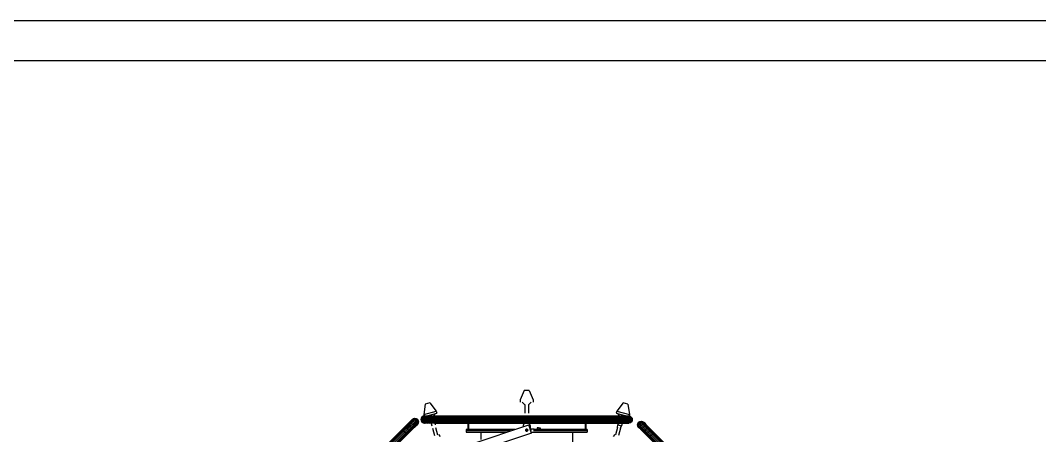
# Model space of a CAD drawing. Header units: metres. Extents: x 0 to 63075, y 0 to 44550.
# Drawn here: x 52216 to 53271, y 41996 to 42426 of the extents above; entities that cross this region are included whole.
import ezdxf

# ---------------------------------------------------------------- set-up
doc = ezdxf.new("R2010")
doc.units = ezdxf.units.M
doc.header["$LTSCALE"] = 75
for name, color, linetype in [('GSB', 7, 'Continuous'), ('ML6', 1, 'Continuous'), ('SL1', 8, 'Continuous')]:
    doc.layers.add(name, color=color, linetype=linetype)

# ---------------------------------------------------------------- blocks, each defined once
blk = doc.blocks.new('A$C6bae614f')
at = {"layer": 'SL1'}
for p, q in [((349170.6, 57339.8), (379580.6, 57339.8)), ((349470.6, 57064.3), (379299.6, 57064.3)), ((365353.6, 54790.6), (365326, 54724.7)), ((365387.3, 54790.6), (365353.6, 54790.6)), ((365387.3, 54790.6), (365414.9, 54724.7)), ((364671.7, 54696.4), (364662, 54625.6)), ((364704.2, 54705.1), (364671.7, 54696.4)), ((364704.2, 54705.1), (364747.9, 54648.6)), ((365326, 54724.7), (365326, 54708.9)), ((365354.9, 54692.9), (365339, 54708.9)), ((365357.7, 54692.9), (365357.7, 54634.5)), ((365383.1, 54692.9), (365383.1, 54634.5)), ((365386, 54692.9), (365401.9, 54708.9)), ((365414.9, 54724.7), (365414.9, 54708.9)), ((366036.7, 54705.1), (365993, 54648.6)), ((366069.2, 54696.4), (366036.7, 54705.1)), ((366069.2, 54696.4), (366078.8, 54625.5)), ((364648.7, 54606.7), (364643.4, 54598.8)), ((364651.7, 54606.7), (364646.5, 54598.8)), ((364656.6, 54612), (364648.7, 54606.7)), ((366092.2, 54606.7), (364648.7, 54606.7)), ((364659.4, 54612), (364651.7, 54606.7)), ((364660.3, 54606.7), (364655.6, 54598.8)), ((364666, 54613.9), (364656.6, 54612)), ((366084.3, 54612), (364656.6, 54612)), ((364668.5, 54613.9), (364659.4, 54612)), ((364667.5, 54612), (364660.3, 54606.7)), ((364662, 54625.6), (364747.9, 54648.6)), ((364662, 54625.6), (364666.1, 54610.3)), ((366074.9, 54613.8), (364666, 54613.9)), ((364666.1, 54610.3), (364752, 54633.3)), ((364675.9, 54613.9), (364667.5, 54612)), ((364674.3, 54606.7), (364670.2, 54598.8)), ((364680.5, 54612), (364674.3, 54606.7)), ((364698.2, 54602.4), (364678.7, 54613.7)), ((364687.8, 54613.9), (364680.5, 54612)), ((364692.9, 54606.7), (364689.6, 54598.8)), ((364697.8, 54612), (364692.9, 54606.7)), ((364703.6, 54613.9), (364697.8, 54612)), ((364698.2, 54602.4), (364728.2, 54610.4)), ((364700.9, 54603.1), (364716.1, 54546.7)), ((364715.1, 54606.7), (364712.8, 54598.8)), ((364718.5, 54612), (364715.1, 54606.7)), ((364722.6, 54613.9), (364718.5, 54612)), ((364725.5, 54609.7), (364740.6, 54553.3)), ((364728.2, 54610.4), (364739.5, 54630)), ((364739.9, 54606.7), (364738.7, 54598.8)), ((364741.6, 54612), (364739.9, 54606.7)), ((364743.7, 54613.9), (364741.6, 54612)), ((364747.9, 54648.6), (364752, 54633.3)), ((364766, 54613.9), (364766, 54606.7)), ((364766, 54606.7), (364766, 54598.8)), ((365359.8, 54616.7), (365359.8, 54564.8)), ((365381.1, 54616.7), (365381.1, 54564.8)), ((365974.9, 54613.8), (365974.9, 54612)), ((365974.9, 54612), (365974.9, 54606.7)), ((365974.9, 54606.7), (365974.9, 54565)), ((365993, 54648.6), (365988.9, 54633.3)), ((365988.9, 54633.3), (366074.7, 54610.3)), ((365993, 54648.6), (366078.8, 54625.5)), ((365997.2, 54613.8), (365999.2, 54612)), ((365999.2, 54612), (366001, 54606.7)), ((366015.4, 54609.6), (366000.3, 54553.2)), ((366001, 54606.7), (366002.2, 54598.8)), ((366012.7, 54610.4), (366001.4, 54629.9)), ((366012.7, 54610.4), (366042.7, 54602.3)), ((366018.3, 54613.8), (366022.4, 54612)), ((366022.4, 54612), (366025.8, 54606.7)), ((366040, 54603.1), (366024.8, 54546.6)), ((366025.8, 54606.7), (366028.1, 54598.8)), ((366037.3, 54613.8), (366043.1, 54612)), ((366042.7, 54602.3), (366062.2, 54613.6)), ((366043.1, 54612), (366048, 54606.7)), ((366048, 54606.7), (366051.3, 54598.8)), ((366053.1, 54613.8), (366060.4, 54612)), ((366060.4, 54612), (366066.6, 54606.7)), ((366065, 54613.8), (366073.4, 54612)), ((366066.6, 54606.7), (366070.7, 54598.8)), ((366072.4, 54613.8), (366081.5, 54612)), ((366073.4, 54612), (366080.6, 54606.7)), ((366078.8, 54625.5), (366074.7, 54610.3)), ((366074.9, 54613.8), (366084.3, 54612)), ((366080.6, 54606.7), (366085.3, 54598.8)), ((366081.5, 54612), (366089.2, 54606.7)), ((366084.3, 54612), (366092.2, 54606.7)), ((366089.2, 54606.7), (366094.4, 54598.8)), ((366092.2, 54606.7), (366097.5, 54598.8)), ((364531.2, 54536.6), (363160.5, 53166)), ((364536.2, 54534.1), (363164.3, 53162.3)), ((364568.1, 54541.6), (363176.5, 53150.1)), ((364590.5, 54550.9), (363183.1, 53143.5)), ((364543.3, 54551.4), (364512.7, 54520.7)), ((364528.4, 54536.4), (364531.2, 54536.6)), ((364583.6, 54589), (364531.2, 54536.6)), ((364531.2, 54536.6), (364536.2, 54534.1)), ((364553.7, 54551.6), (364536.2, 54534.1)), ((364536.2, 54534.1), (364542.6, 54529.3)), ((364542.6, 54529.3), (364560.9, 54547.6)), ((364556.7, 54564.8), (364543.3, 54551.4)), ((364543.3, 54551.4), (364547.5, 54552.9)), ((364547.5, 54552.9), (364553.7, 54551.6)), ((364592.4, 54590.3), (364553.7, 54551.6)), ((364553.7, 54551.6), (364560.9, 54547.6)), ((364567.9, 54576), (364556.7, 54564.8)), ((364556.7, 54564.8), (364562.2, 54567.6)), ((364560.9, 54547.6), (364577.3, 54564.1)), ((364560.9, 54547.6), (364568.1, 54541.6)), ((364562.2, 54567.6), (364569.4, 54567.3)), ((364594.1, 54535.7), (364563.1, 54504.7)), ((364576.4, 54584.4), (364567.9, 54576)), ((364567.9, 54576), (364574.4, 54579.8)), ((364598.7, 54572.2), (364568.1, 54541.6)), ((364568.1, 54541.6), (364574.1, 54534.4)), ((364569.4, 54567.3), (364577.3, 54564.1)), ((364574.1, 54534.4), (364578.1, 54527.2)), ((364574.4, 54579.8), (364582.5, 54580.5)), ((364581.6, 54589.6), (364576.4, 54584.4)), ((364576.4, 54584.4), (364583.6, 54589)), ((364577.3, 54564.1), (364607.8, 54594.5)), ((364577.3, 54564.1), (364584.8, 54558.3)), ((364593.8, 54542.9), (364578.1, 54527.2)), ((364581.6, 54589.6), (364589.3, 54594.7)), ((364583.4, 54591.4), (364581.6, 54589.6)), ((364582.5, 54580.5), (364591.1, 54577.8)), ((364583.4, 54591.4), (364591.3, 54596.7)), ((364591.3, 54596.7), (364583.6, 54589)), ((364583.6, 54589), (364592.4, 54590.3)), ((364584.8, 54558.3), (364590.5, 54550.9)), ((364589.3, 54594.7), (364598.5, 54596.5)), ((364614.6, 54574.9), (364590.5, 54550.9)), ((364590.5, 54550.9), (364593.8, 54542.9)), ((364591.1, 54577.8), (364598.7, 54572.2)), ((364591.3, 54596.7), (364600.6, 54598.5)), ((364610.9, 54549.9), (364591.3, 54530.3)), ((364594.1, 54535.7), (364591.3, 54530.3)), ((364598.5, 54596.5), (364592.4, 54590.3)), ((364592.4, 54590.3), (364601.4, 54588.1)), ((364616.8, 54565.9), (364593.8, 54542.9)), ((364593.8, 54542.9), (364594.1, 54535.7)), ((364606.3, 54547.9), (364594.1, 54535.7)), ((364598.5, 54596.5), (364600.6, 54598.5)), ((364598.5, 54596.5), (364607.8, 54594.5)), ((364609.2, 54582.7), (364598.7, 54572.2)), ((364598.7, 54572.2), (364604.3, 54564.6)), ((364600.6, 54598.5), (364610, 54596.7)), ((364601.4, 54588.1), (364609.2, 54582.7)), ((364606.3, 54547.9), (364602.4, 54541.5)), ((364604.3, 54564.6), (364606.9, 54556)), ((364615.5, 54557.1), (364606.3, 54547.9)), ((364606.9, 54556), (364606.3, 54547.9)), ((364607.8, 54594.5), (364610, 54596.7)), ((364607.8, 54594.5), (364615.7, 54589.2)), ((364617.9, 54591.4), (364609.2, 54582.7)), ((364609.2, 54582.7), (364614.6, 54574.9)), ((364610, 54596.7), (364617.9, 54591.4)), ((364615.5, 54557.1), (364610.9, 54549.9)), ((364616.1, 54555.1), (364610.9, 54549.9)), ((364621, 54581.3), (364614.6, 54574.9)), ((364614.6, 54574.9), (364616.8, 54565.9)), ((364615.5, 54557.1), (364616.8, 54565.9)), ((364621.2, 54562.9), (364615.5, 54557.1)), ((364615.7, 54589.2), (364621, 54581.3)), ((364621.2, 54562.9), (364616.1, 54555.1)), ((364616.1, 54555.1), (364617.9, 54556.9)), ((364616.8, 54565.9), (364622.9, 54572.1)), ((364617.9, 54591.4), (364623.2, 54583.5)), ((364623.2, 54564.8), (364617.9, 54556.9)), ((364621, 54581.3), (364623.2, 54583.5)), ((364621, 54581.3), (364622.9, 54572.1)), ((364623.2, 54564.8), (364621.2, 54562.9)), ((364622.9, 54572.1), (364625, 54574.1)), ((364623.2, 54583.5), (364625, 54574.1)), ((364625, 54574.1), (364623.2, 54564.8)), ((364643.4, 54598.8), (364641.6, 54589.5)), ((364641.6, 54589.5), (364643.4, 54580.2)), ((366099.3, 54589.4), (364641.6, 54589.5)), ((366097.5, 54598.8), (364643.4, 54598.8)), ((364643.4, 54580.2), (364648.7, 54572.2)), ((366097.5, 54580.1), (364643.4, 54580.2)), ((364646.5, 54598.8), (364644.7, 54589.5)), ((364644.7, 54589.5), (364646.5, 54580.2)), ((364646.5, 54580.2), (364651.7, 54572.2)), ((364648.7, 54572.2), (364656.6, 54566.9)), ((366092.2, 54572.2), (364648.7, 54572.2)), ((364651.7, 54572.2), (364659.4, 54566.9)), ((364655.6, 54598.8), (364653.9, 54589.5)), ((364653.9, 54589.5), (364655.6, 54580.2)), ((364655.6, 54580.2), (364660.3, 54572.2)), ((364656.6, 54566.9), (364666, 54565.1)), ((366081.5, 54566.9), (364656.6, 54566.9)), ((364659.4, 54566.9), (364668.5, 54565.1)), ((364660.3, 54572.2), (364667.5, 54566.9)), ((364722.6, 54565.1), (364666, 54565.1)), ((364667.5, 54566.9), (364675.9, 54565.1)), ((364670.2, 54598.8), (364668.7, 54589.5)), ((364668.7, 54589.5), (364670.2, 54580.2)), ((364670.2, 54580.2), (364674.3, 54572.2)), ((364674.3, 54572.2), (364680.5, 54566.9)), ((364680.5, 54566.9), (364687.8, 54565.1)), ((364689.6, 54598.8), (364688.4, 54589.5)), ((364688.4, 54589.5), (364689.6, 54580.2)), ((364689.6, 54580.2), (364692.9, 54572.2)), ((364692.9, 54572.2), (364697.8, 54566.9)), ((364697.8, 54566.9), (364703.6, 54565.1)), ((364712.8, 54598.8), (364712, 54589.5)), ((364712, 54589.5), (364712.8, 54580.2)), ((364712.8, 54580.2), (364715.1, 54572.2)), ((364715.1, 54572.2), (364718.5, 54566.9)), ((364718.5, 54566.9), (364722.6, 54565.1)), ((364743.7, 54565.1), (364722.6, 54565.1)), ((364738.7, 54598.8), (364738.3, 54589.5)), ((364738.3, 54589.5), (364738.7, 54580.2)), ((364738.7, 54580.2), (364739.9, 54572.2)), ((364739.9, 54572.2), (364741.6, 54566.9)), ((364741.6, 54566.9), (364743.7, 54565.1)), ((364743.2, 54535.6), (364756.7, 54485.4)), ((364743.7, 54565.1), (366074.9, 54565)), ((364766, 54598.8), (364766, 54580.2)), ((364766, 54580.2), (364766, 54572.2)), ((364766, 54572.2), (364766, 54565.1)), ((364966, 54565.1), (364966, 54526)), ((364972.3, 54526), (364972.3, 54565.1)), ((364987.8, 54420.5), (365385.1, 54553.8)), ((365354.1, 54564.8), (365346.6, 54548.1)), ((365346.6, 54548.1), (365346.6, 54540.9)), ((365404.3, 54496.6), (365385.1, 54553.8)), ((365386.8, 54564.8), (365394.3, 54548.1)), ((365394.3, 54548.1), (365394.3, 54527.8)), ((365443.8, 54532.5), (365443.6, 54525.5)), ((365453.5, 54532.2), (365443.8, 54532.5)), ((365453.5, 54532.2), (365463.2, 54531.8)), ((365774.9, 54565.1), (365774.9, 54526)), ((365781.3, 54526), (365781.3, 54565.1)), ((365997.7, 54535.5), (365984.2, 54485.3)), ((365999.2, 54566.9), (365997.2, 54565)), ((365997.7, 54535.5), (366000.3, 54553.2)), ((366001, 54572.2), (365999.2, 54566.9)), ((366000.3, 54553.2), (366024.8, 54546.6)), ((366002.2, 54580.1), (366001, 54572.2)), ((366002.2, 54598.8), (366002.6, 54589.4)), ((366002.6, 54589.4), (366002.2, 54580.1)), ((366018.2, 54530), (366024.8, 54546.6)), ((366022.4, 54566.9), (366018.3, 54565)), ((366025.8, 54572.2), (366022.4, 54566.9)), ((366028.1, 54580.1), (366025.8, 54572.2)), ((366028.1, 54598.8), (366028.9, 54589.4)), ((366028.9, 54589.4), (366028.1, 54580.1)), ((366043.1, 54566.9), (366037.3, 54565)), ((366048, 54572.2), (366043.1, 54566.9)), ((366051.3, 54580.1), (366048, 54572.2)), ((366051.3, 54598.8), (366052.5, 54589.4)), ((366052.5, 54589.4), (366051.3, 54580.1)), ((366060.4, 54566.9), (366053.1, 54565)), ((366066.6, 54572.2), (366060.4, 54566.9)), ((366073.4, 54566.9), (366065, 54565)), ((366070.7, 54580.1), (366066.6, 54572.2)), ((366070.7, 54598.8), (366072.2, 54589.4)), ((366072.2, 54589.4), (366070.7, 54580.1)), ((366081.5, 54566.9), (366072.4, 54565)), ((366080.6, 54572.2), (366073.4, 54566.9)), ((366084.3, 54566.9), (366074.9, 54565)), ((366085.3, 54580.1), (366080.6, 54572.2)), ((366089.2, 54572.2), (366081.5, 54566.9)), ((366081.5, 54566.9), (366084.3, 54566.9)), ((366092.2, 54572.2), (366084.3, 54566.9)), ((366085.3, 54598.8), (366087, 54589.4)), ((366087, 54589.4), (366085.3, 54580.1)), ((366094.4, 54580.1), (366089.2, 54572.2)), ((366097.5, 54580.1), (366092.2, 54572.2)), ((366094.4, 54598.8), (366096.2, 54589.4)), ((366096.2, 54589.4), (366094.4, 54580.1)), ((366097.5, 54598.8), (366099.3, 54589.4)), ((366099.3, 54589.4), (366097.5, 54580.1)), ((366135.9, 54554.1), (366137.7, 54563.4)), ((366137.7, 54544.7), (366135.9, 54554.1)), ((366137.9, 54552), (366135.9, 54554.1)), ((366137.7, 54563.4), (366143, 54571.3)), ((366139.9, 54561.3), (366137.7, 54563.4)), ((366143, 54536.8), (366137.7, 54544.7)), ((366139.7, 54542.8), (366137.7, 54544.7)), ((366137.9, 54552), (366139.9, 54561.3)), ((366139.7, 54542.8), (366137.9, 54552)), ((366137.9, 54552), (367818.7, 52871.1)), ((366144.8, 54535.1), (366139.7, 54542.8)), ((366139.7, 54542.8), (366154.6, 54527.9)), ((366139.9, 54561.3), (366145.2, 54569.1)), ((366146.3, 54554.8), (366139.9, 54561.3)), ((366143, 54571.3), (366150.9, 54576.6)), ((366151.7, 54562.6), (366143, 54571.3)), ((366143, 54536.8), (366144.8, 54535.1)), ((366144.1, 54545.9), (366146.3, 54554.8)), ((366145.4, 54537.1), (366144.1, 54545.9)), ((366144.8, 54535.1), (366150, 54529.8)), ((366145.2, 54569.1), (366153.1, 54574.5)), ((366150, 54529.8), (366145.4, 54537.1)), ((366146.3, 54554.8), (366151.7, 54562.6)), ((366170.4, 54530.8), (366146.3, 54554.8)), ((366150.9, 54576.6), (366160.3, 54578.5)), ((366153.1, 54574.5), (366150.9, 54576.6)), ((366151.7, 54562.6), (366159.5, 54568)), ((366151.7, 54562.6), (366211.4, 54502.9)), ((366153.1, 54574.5), (366162.3, 54576.4)), ((366153.1, 54574.5), (366159.5, 54568)), ((366154, 54536), (366156.6, 54544.5)), ((366154.6, 54527.9), (366154, 54536)), ((366156.6, 54544.5), (366162.2, 54552.1)), ((366159.5, 54568), (366168.5, 54570.3)), ((366159.5, 54568), (366169.8, 54557.7)), ((366160.3, 54578.5), (366169.6, 54576.6)), ((366162.3, 54576.4), (366160.3, 54578.5)), ((366162.2, 54552.1), (366169.8, 54557.7)), ((366162.3, 54576.4), (366171.5, 54574.7)), ((366162.3, 54576.4), (366207.2, 54531.5)), ((366168.5, 54570.3), (366177.3, 54569)), ((366169.6, 54576.6), (366177.5, 54571.3)), ((366171.5, 54574.7), (366169.6, 54576.6)), ((366169.8, 54557.7), (366178.4, 54560.4)), ((366169.8, 54557.7), (366183.6, 54544)), ((366170.4, 54530.8), (366176.1, 54538.2)), ((366171.5, 54574.7), (366179.3, 54569.6)), ((366171.5, 54574.7), (366186.5, 54559.8)), ((366176.1, 54538.2), (366183.6, 54544)), ((366177.3, 54569), (366184.5, 54564.3)), ((366184.5, 54564.3), (366177.5, 54571.3)), ((366178.4, 54560.4), (366186.5, 54559.8)), ((366183.6, 54544), (366191.5, 54547.3)), ((366183.6, 54544), (366200, 54527.6)), ((366184.5, 54564.3), (366193, 54555.9)), ((366186.5, 54559.8), (366229.7, 54516.5)), ((366186.5, 54559.8), (366193, 54555.9)), ((366191.5, 54547.3), (366198.7, 54547.5)), ((366193, 54555.9), (366204.1, 54544.7)), ((366198.7, 54547.5), (366204.1, 54544.7)), ((366204.1, 54544.7), (366232.5, 54516.4)), ((366207.2, 54531.5), (366213.4, 54532.9)), ((366213.4, 54532.9), (366217.6, 54531.3)), ((363159.2, 53167.3), (364512.7, 54520.7)), ((364542.6, 54529.3), (363169.9, 53156.7)), ((364560.6, 54509.7), (363188.7, 53137.9)), ((364563.1, 54504.7), (363192.4, 53134.1)), ((364547.2, 54486.2), (363193.7, 53132.8)), ((364512.7, 54520.7), (364514, 54519.4)), ((364514, 54519.4), (364517.7, 54515.6)), ((364517.7, 54515.6), (364523.3, 54510)), ((364523.3, 54510), (364542.1, 54491.2)), ((364542.1, 54491.2), (364545.8, 54487.5)), ((364542.6, 54529.3), (364549.5, 54523)), ((364545.8, 54487.5), (364547.2, 54486.2)), ((364577.8, 54516.9), (364547.2, 54486.2)), ((364549.5, 54523), (364555.8, 54516.1)), ((364555.8, 54516.1), (364560.6, 54509.7)), ((364578.1, 54527.2), (364560.6, 54509.7)), ((364560.6, 54509.7), (364563.1, 54504.7)), ((364563.1, 54504.7), (364562.9, 54501.9)), ((364591.3, 54530.3), (364577.8, 54516.9)), ((364579.4, 54521), (364577.8, 54516.9)), ((364578.1, 54527.2), (364579.4, 54521)), ((364722.6, 54530), (364736.1, 54479.9)), ((364762.1, 54486.8), (364773.7, 54472.7)), ((365288.6, 54521.4), (364953.9, 54521.4)), ((364953.9, 54521.4), (364953.9, 54502.4)), ((365260.2, 54511.9), (364953.9, 54511.9)), ((364953.9, 54502.4), (365231.8, 54502.4)), ((364966, 54526), (364972.3, 54526)), ((365404.3, 54496.6), (365007, 54363.3)), ((365053.9, 54502.4), (365053.9, 54451.9)), ((365364, 54516.9), (365364.3, 54516.9)), ((365364.3, 54519.5), (365364.3, 54516.9)), ((365376.8, 54516.9), (365376.8, 54521.1)), ((365378, 54516.9), (365376.8, 54516.9)), ((365423.3, 54523.1), (365395.4, 54523.1)), ((365400.6, 54510.6), (365399.6, 54510.6)), ((365400.5, 54516.9), (365401.2, 54516.9)), ((365402.3, 54502.4), (365786.9, 54502.3)), ((365423.3, 54510.6), (365423.3, 54523.1)), ((365786.9, 54521.4), (365423.3, 54521.4)), ((365786.9, 54511.9), (365423.3, 54511.9)), ((365431.3, 54526), (365431.1, 54521.4)), ((365463.2, 54531.8), (365462.9, 54524.9)), ((365475.3, 54524.4), (365475.1, 54521.4)), ((365686.9, 54502.3), (365686.9, 54288.2)), ((365774.9, 54526), (365781.3, 54526)), ((365786.9, 54521.4), (365786.9, 54502.3)), ((365978.8, 54486.8), (365967.1, 54472.7)), ((366018.2, 54530), (366004.8, 54479.8)), ((366150, 54529.8), (366158.4, 54521.4)), ((366154.6, 54527.9), (366166.8, 54515.6)), ((366158.4, 54521.4), (366154.6, 54527.9)), ((366158.4, 54521.4), (366169.6, 54510.2)), ((366166.8, 54515.6), (366167.1, 54522.9)), ((366166.8, 54515.6), (366181.5, 54501)), ((366169.6, 54510.2), (366166.8, 54515.6)), ((366167.1, 54522.9), (366170.4, 54530.8)), ((366169.6, 54510.2), (366183, 54496.8)), ((367824.3, 52876.7), (366170.4, 54530.8)), ((366181.5, 54501), (366182.8, 54507.1)), ((366183, 54496.8), (366181.5, 54501)), ((366181.5, 54501), (366197.8, 54484.6)), ((366182.8, 54507.1), (366186.8, 54514.4)), ((366183, 54496.8), (366198, 54481.9)), ((366186.8, 54514.4), (366192.8, 54521.5)), ((366192.8, 54521.5), (366200, 54527.6)), ((366197.8, 54484.6), (366200.3, 54489.6)), ((366198, 54481.9), (366197.8, 54484.6)), ((366197.8, 54484.6), (367815, 52867.4)), ((366198, 54481.9), (367813.7, 52866.1)), ((366200, 54527.6), (366207.2, 54531.5)), ((366200, 54527.6), (366218.3, 54509.3)), ((366200.3, 54489.6), (366205.1, 54496.1)), ((366205.1, 54496.1), (366211.4, 54502.9)), ((366207.2, 54531.5), (366224.7, 54514)), ((366211.4, 54502.9), (366218.3, 54509.3)), ((366211.4, 54502.9), (367830.9, 52883.3)), ((366218.3, 54509.3), (366224.7, 54514)), ((366218.3, 54509.3), (367837.5, 52889.9)), ((366224.4, 54476.8), (366231, 54483.4)), ((366224.7, 54514), (366229.7, 54516.5)), ((366224.7, 54514), (367843.1, 52895.5)), ((366229.7, 54516.5), (366232.5, 54516.4)), ((366229.7, 54516.5), (367846.9, 52899.3)), ((366231, 54483.4), (366237.6, 54490)), ((366232.5, 54516.4), (367848.2, 52900.6)), ((366237.6, 54490), (366246.9, 54499.3)), ((366246.9, 54499.3), (366248.2, 54500.6))]:
    blk.add_line(p, q, dxfattribs=at)
blk.add_circle((365370.6, 54516.9), 6.25, dxfattribs=at)
blk.add_arc((365371, 54517.3), 7.07, 266.45013, 288.4989, dxfattribs=at)
for centre, major_axis, ratio, start_param, end_param in [((365370.6, 54510.7), (6.25, 0), 0.302029, 2.276963, 2.334974), ((365370.6, 54510.7), (6.25, 0), 0.302029, 0.676906, 0.864629), ((365396.1, 54516.9), (0, 6.25), 0.704416, 4.712389, 6.283185), ((365396.1, 54516.9), (0, 6.25), 0.704416, 3.870248, 4.712389), ((365396.1, 54516.9), (0, -6.25), 0.704416, 0.728655, 1.570796), ((365400.6, 54516.9), (0, -6.25), 0.086824, 4.297471, 4.672487), ((365400.6, 54516.9), (0, 6.25), 0.086824, 1.155878, 1.530894), ((365400.6, 54516.9), (0, -6.25), 0.086824, 4.752291, 5.127307)]:
    blk.add_ellipse(centre, major_axis=major_axis, ratio=ratio, start_param=start_param, end_param=end_param, dxfattribs=at)
for points, knots in [([(365373.2, 54510.6), (365374.5, 54511), (365375.7, 54511.9), (365376.5, 54513), (365376.8, 54513.3), (365377, 54513.7), (365377.2, 54514.1), (365377.9, 54515.3), (365378.1, 54516.8), (365377.9, 54518.1), (365377.9, 54518.6), (365377.7, 54519.1), (365377.6, 54519.5), (365377.2, 54520.8), (365376.3, 54522), (365375.2, 54522.8), (365374.9, 54523.1), (365374.5, 54523.3), (365374.1, 54523.5), (365372.9, 54524.1), (365371.4, 54524.4), (365370.1, 54524.2), (365369.6, 54524.1), (365369.2, 54524), (365368.7, 54523.9), (365367.5, 54523.5), (365366.3, 54522.6), (365365.4, 54521.5), (365365.1, 54521.1), (365364.9, 54520.8), (365364.7, 54520.4), (365364.1, 54519.2), (365363.8, 54517.7), (365364, 54516.3), (365364.1, 54515.9), (365364.2, 54515.4), (365364.3, 54515), (365364.7, 54513.7), (365365.6, 54512.5), (365366.7, 54511.7), (365367.1, 54511.4), (365367.5, 54511.2), (365367.9, 54511), (365369, 54510.4), (365370.5, 54510.1), (365371.9, 54510.3), (365372.3, 54510.4), (365372.8, 54510.5), (365373.2, 54510.6)], [-42.355672, -42.355672, -42.355672, -42.355672, -38.384623, -38.384623, -38.384623, -37.06094, -37.06094, -37.06094, -33.0903, -33.0903, -33.0903, -31.766754, -31.766754, -31.766754, -27.796114, -27.796114, -27.796114, -26.472567, -26.472567, -26.472567, -22.501519, -22.501519, -22.501519, -21.177836, -21.177836, -21.177836, -17.206787, -17.206787, -17.206787, -15.883104, -15.883104, -15.883104, -11.912465, -11.912465, -11.912465, -10.588918, -10.588918, -10.588918, -6.618278, -6.618278, -6.618278, -5.294732, -5.294732, -5.294732, -1.323683, -1.323683, -1.323683, 0, 0, 0, 0]), ([(365373.2, 54510.6), (365371.9, 54510.1), (365370.4, 54510.1), (365369.1, 54510.5), (365368.7, 54510.6), (365368.2, 54510.8), (365367.8, 54511), (365366.6, 54511.5), (365365.6, 54512.6), (365364.9, 54513.8), (365364.7, 54514.2), (365364.5, 54514.6), (365364.3, 54515), (365363.9, 54516.3), (365363.9, 54517.8), (365364.2, 54519.1), (365364.3, 54519.5), (365364.5, 54520), (365364.7, 54520.4), (365365.3, 54521.6), (365366.3, 54522.6), (365367.5, 54523.3), (365367.9, 54523.6), (365368.3, 54523.7), (365368.7, 54523.9), (365370, 54524.3), (365371.5, 54524.4), (365372.8, 54524), (365373.3, 54523.9), (365373.7, 54523.7), (365374.1, 54523.5), (365375.3, 54523), (365376.4, 54521.9), (365377.1, 54520.7), (365377.3, 54520.3), (365377.5, 54519.9), (365377.6, 54519.5), (365378.1, 54518.2), (365378.1, 54516.7), (365377.7, 54515.4), (365377.6, 54514.9), (365377.4, 54514.5), (365377.2, 54514.1), (365376.7, 54512.9), (365375.6, 54511.8), (365374.4, 54511.2), (365374, 54510.9), (365373.6, 54510.7), (365373.2, 54510.6)], [0, 0, 0, 0, 3.971049, 3.971049, 3.971049, 5.294732, 5.294732, 5.294732, 9.265371, 9.265371, 9.265371, 10.588918, 10.588918, 10.588918, 14.559558, 14.559558, 14.559558, 15.883104, 15.883104, 15.883104, 19.854153, 19.854153, 19.854153, 21.177836, 21.177836, 21.177836, 25.148885, 25.148885, 25.148885, 26.472567, 26.472567, 26.472567, 30.443207, 30.443207, 30.443207, 31.766754, 31.766754, 31.766754, 35.737394, 35.737394, 35.737394, 37.06094, 37.06094, 37.06094, 41.031989, 41.031989, 41.031989, 42.355672, 42.355672, 42.355672, 42.355672]), ([(365364, 54517.7), (365364, 54517.3), (365364, 54516.8), (365364, 54516.3), (365364.1, 54515.9), (365364.2, 54515.4), (365364.3, 54515)], [29.170011, 29.170011, 29.170011, 29.170011, 30.494319, 30.494319, 30.494319, 31.817698, 31.817698, 31.817698, 31.817698]), ([(365366.4, 54522.5), (365366, 54522.2), (365365.7, 54521.9), (365365.4, 54521.5), (365365.1, 54521.1), (365364.9, 54520.8), (365364.7, 54520.4)], [23.86288, 23.86288, 23.86288, 23.86288, 25.191261, 25.191261, 25.191261, 26.514032, 26.514032, 26.514032, 26.514032]), ([(365365.7, 54512.6), (365366, 54512.3), (365366.3, 54512), (365366.7, 54511.7), (365367.1, 54511.4), (365367.5, 54511.2), (365367.8, 54511)], [34.469326, 34.469326, 34.469326, 34.469326, 35.7971, 35.7971, 35.7971, 37.121082, 37.121082, 37.121082, 37.121082]), ([(365371.5, 54524.2), (365371, 54524.3), (365370.5, 54524.2), (365370.1, 54524.2), (365369.6, 54524.1), (365369.2, 54524), (365368.7, 54523.9)], [18.562265, 18.562265, 18.562265, 18.562265, 19.88737, 19.88737, 19.88737, 21.211575, 21.211575, 21.211575, 21.211575]), ([(365376.2, 54521.8), (365375.9, 54522.2), (365375.6, 54522.5), (365375.2, 54522.8), (365374.9, 54523.1), (365374.5, 54523.3), (365374.1, 54523.5)], [13.255983, 13.255983, 13.255983, 13.255983, 14.583757, 14.583757, 14.583757, 15.907739, 15.907739, 15.907739, 15.907739]), ([(365375.5, 54511.9), (365375.9, 54512.3), (365376.2, 54512.6), (365376.5, 54513), (365376.8, 54513.3), (365377, 54513.7), (365377.2, 54514.1)], [2.614808, 2.614808, 2.614808, 2.614808, 3.977918, 3.977918, 3.977918, 5.300689, 5.300689, 5.300689, 5.300689]), ([(365378, 54516.8), (365378, 54517.2), (365378, 54517.7), (365377.9, 54518.1), (365377.9, 54518.6), (365377.7, 54519.1), (365377.6, 54519.5)], [7.956668, 7.956668, 7.956668, 7.956668, 9.280976, 9.280976, 9.280976, 10.604355, 10.604355, 10.604355, 10.604355])]:
    blk.add_open_spline(points, degree=3, knots=knots, dxfattribs=at)
blk = doc.blocks.new('zw$15D4')
at = {"layer": 'ML6', "xscale": 0.2502808837766805, "yscale": 0.2502808837766805, "zscale": 0.2502808837766805}
blk.add_blockref('A$C6bae614f', (-85544.7, -3177.3), dxfattribs=at)

msp = doc.modelspace()

# ---------------------------------------------------------------- block references
at = {"layer": 'GSB', "xscale": 0.6000000000000068, "yscale": 0.6000000000000068, "zscale": 0.6000000000000068}
msp.add_blockref('zw$15D4', (49200, 35721.6), dxfattribs=at)

doc.saveas('drawing.dxf')
